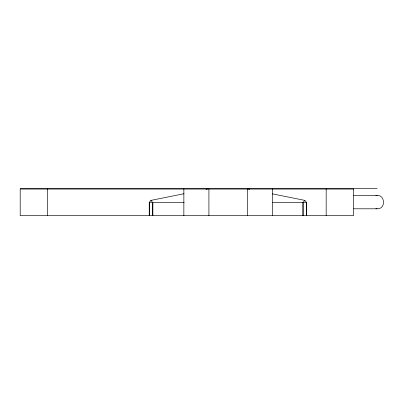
<?xml version="1.0" encoding="UTF-8"?>
<svg xmlns="http://www.w3.org/2000/svg" width="404" height="404" viewBox="0 0 404 404"><rect width="100%" height="100%" fill="white"/><g stroke="black" fill="none" stroke-linecap="round" stroke-linejoin="round"><path stroke-width="0.61" d="M149.233 215.645L149.233 202.348L150.899 200.394L184.002 193.738M306.525 215.645L306.525 202.348L304.863 200.394L303.167 202.348L303.167 215.645M206.07 189.299L207.297 189.057M375.922 195.576C385.138 193.506 386.426 209.156 377.134 208.797L353.687 208.797M20.2 188.355L377.134 188.355M353.687 195.465L377.134 195.465M149.233 202.348L184.148 202.348M272.235 202.348L306.525 202.348M375.922 208.686L377.134 208.797M248.465 189.057L249.692 189.299M272.372 193.864L304.863 200.394M150.899 200.394L152.596 202.348L152.596 215.645M326.169 189.057L326.169 215.645M306.318 202.348L306.318 215.645M302.894 202.348L302.894 215.645M272.478 189.057L272.478 215.645M247.42 189.057L247.42 215.645M208.913 189.057L208.913 215.645M183.855 189.057L183.855 215.645M152.869 202.348L152.869 215.645M149.445 202.348L149.445 215.645M47.556 189.057L47.556 215.645M353.53 189.057L20.2 189.057L20.2 215.645L353.53 215.645L353.53 189.057"/></g></svg>
